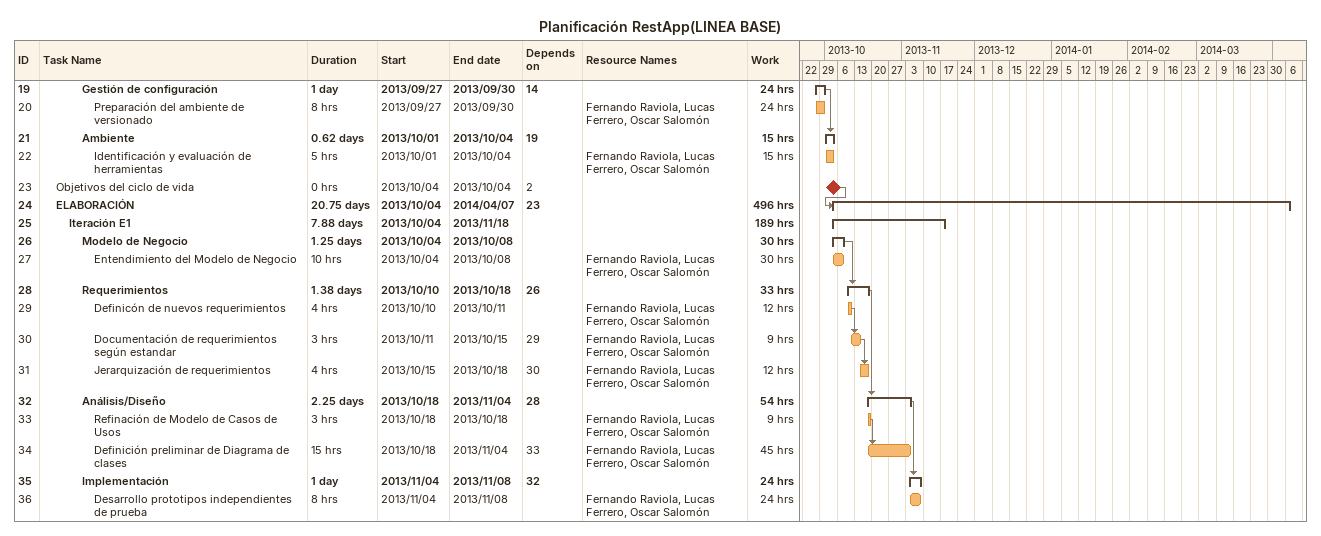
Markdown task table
Planificación RestApp(LINEA BASE)

| ID | Level | Task | Duration | Start | Finish | Predecessors | Resources | Work (h) |
|---|---|---|---|---|---|---|---|---|
| 19 | 4 | **Gestión de configuración** | 1d | 2013-09-27 | 2013-09-30 | 14 |  | 24 |
| 20 | 5 | Preparación del ambiente de versionado | 8h | 2013-09-27 | 2013-09-30 |  | Fernando Raviola, Lucas Ferrero, Oscar Salomón | 24 |
| 21 | 4 | **Ambiente** | 0.62d | 2013-10-01 | 2013-10-04 | 19 |  | 15 |
| 22 | 5 | Identificación y evaluación de herramientas | 5h | 2013-10-01 | 2013-10-04 |  | Fernando Raviola, Lucas Ferrero, Oscar Salomón | 15 |
| 23 | 2 | Objetivos del ciclo de vida | 0h | 2013-10-04 | 2013-10-04 | 2 |  |  |
| 24 | 2 | **ELABORACIÓN** | 20.75d | 2013-10-04 | 2014-04-07 | 23 |  | 496 |
| 25 | 3 | **Iteración E1** | 7.88d | 2013-10-04 | 2013-11-18 |  |  | 189 |
| 26 | 4 | **Modelo de Negocio** | 1.25d | 2013-10-04 | 2013-10-08 |  |  | 30 |
| 27 | 5 | Entendimiento del Modelo de Negocio | 10h | 2013-10-04 | 2013-10-08 |  | Fernando Raviola, Lucas Ferrero, Oscar Salomón | 30 |
| 28 | 4 | **Requerimientos** | 1.38d | 2013-10-10 | 2013-10-18 | 26 |  | 33 |
| 29 | 5 | Definicón de nuevos requerimientos | 4h | 2013-10-10 | 2013-10-11 |  | Fernando Raviola, Lucas Ferrero, Oscar Salomón | 12 |
| 30 | 5 | Documentación de requerimientos según estandar | 3h | 2013-10-11 | 2013-10-15 | 29 | Fernando Raviola, Lucas Ferrero, Oscar Salomón | 9 |
| 31 | 5 | Jerarquización de requerimientos | 4h | 2013-10-15 | 2013-10-18 | 30 | Fernando Raviola, Lucas Ferrero, Oscar Salomón | 12 |
| 32 | 4 | **Análisis/Diseño** | 2.25d | 2013-10-18 | 2013-11-04 | 28 |  | 54 |
| 33 | 5 | Refinación de Modelo de Casos de Usos | 3h | 2013-10-18 | 2013-10-18 |  | Fernando Raviola, Lucas Ferrero, Oscar Salomón | 9 |
| 34 | 5 | Definición preliminar de Diagrama de clases | 15h | 2013-10-18 | 2013-11-04 | 33 | Fernando Raviola, Lucas Ferrero, Oscar Salomón | 45 |
| 35 | 4 | **Implementación** | 1d | 2013-11-04 | 2013-11-08 | 32 |  | 24 |
| 36 | 5 | Desarrollo prototipos independientes de prueba | 8h | 2013-11-04 | 2013-11-08 |  | Fernando Raviola, Lucas Ferrero, Oscar Salomón | 24 |
